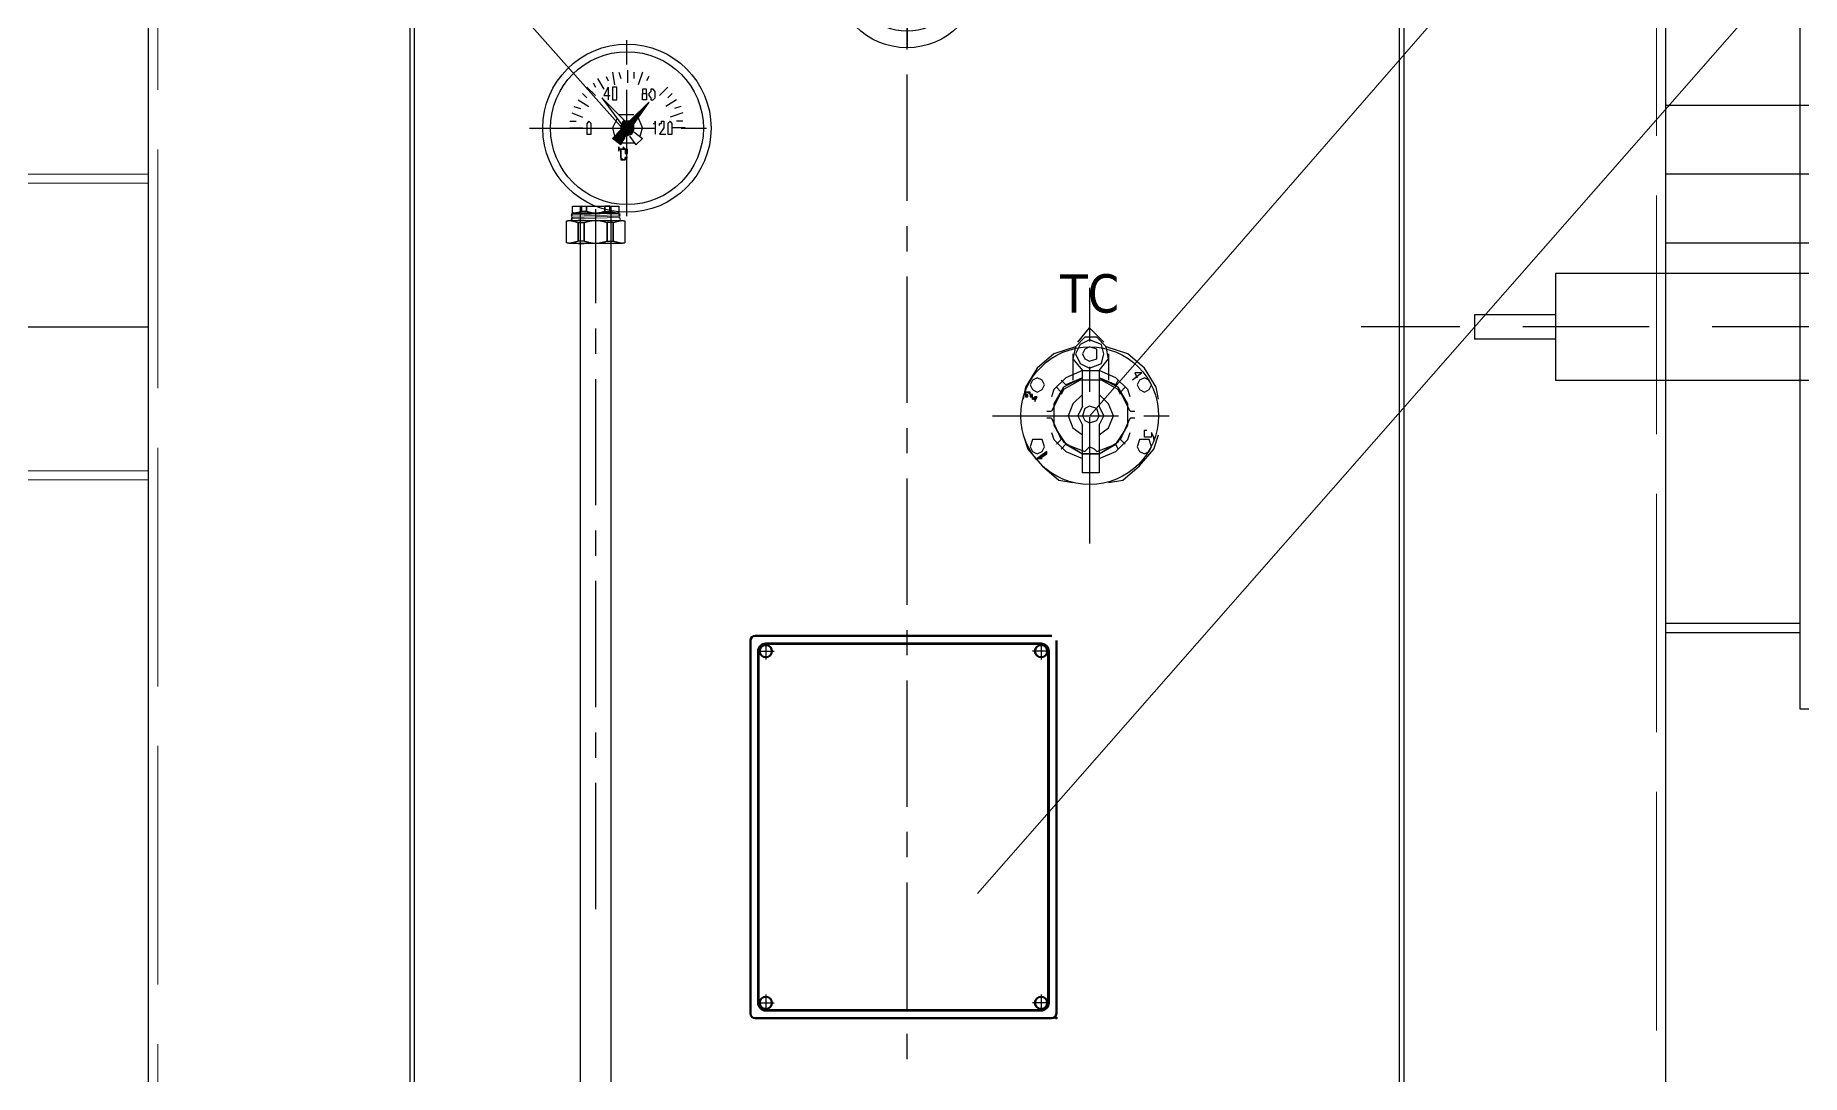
# Model space of a CAD drawing. Header units: millimetres. Extents: x 198976 to 421125, y -418833 to -203687.
# Drawn here: x 204605 to 205760, y -208543 to -207863 of the extents above; entities that cross this region are included whole.
import ezdxf

# ---------------------------------------------------------------- set-up
doc = ezdxf.new("R2010")
doc.units = ezdxf.units.MM
doc.header["$LTSCALE"] = 13
for name, pattern in [('ACAD_ISO02W100', [15, 12, -3]), ('CENTER', [50.8, 31.75, -6.35, 6.35, -6.35]), ('CENTERX2', [101.6, 63.5, -12.7, 12.7, -12.7]), ('HIDDEN', [9.525, 6.35, -3.175])]:
    doc.linetypes.add(name, pattern=pattern)
doc.layers.get('0').update_dxf_attribs({"color": 1, "linetype": 'CENTER'})
for name, color, linetype in [('1', 4, 'Continuous'), ('2细线层', 4, 'Continuous'), ('3中心线层', 1, 'CENTER'), ('4', 2, 'HIDDEN'), ('粗实线', 4, 'Continuous')]:
    doc.layers.add(name, color=color, linetype=linetype)
doc.layers.add('标注、文本', color=3, linetype='Continuous', lineweight=25)
doc.layers.add('铁心', color=3, linetype='Continuous', lineweight=0)
doc.styles.add('Note Text (ANSI)', font='arial.ttf')
doc.styles.add('Tahoma$001', font='tahoma.ttf', dxfattribs={"height": 2.159784})

# ---------------------------------------------------------------- blocks, each defined once
blk = doc.blocks.new('125854215')
at = {"layer": '1', "color": 0}
for p, q in [((194878, -205254.6), (195050, -205254.6)), ((195050, -205254.6), (195050, -205324.6)), ((195050, -205281.6), (195103, -205281.6)), ((195103, -205281.6), (195103, -205297.6)), ((195050, -205297.6), (195103, -205297.6)), ((194878, -205324.6), (195050, -205324.6))]:
    blk.add_line(p, q, dxfattribs=at)
at = {"layer": '4', "color": 1}
blk.add_line((193998.1, -205289.6), (195177, -205289.6), dxfattribs=at)
blk = doc.blocks.new('fgffg')
blk.add_hatch(color=256).paths.add_polyline_path([(26283.3, -83546.9, -0.054749), (26292.7, -83543.5), (26285.6, -83524, 0.757864), (26285.6, -83652), (26292.7, -83632.5, -0.054749), (26283.3, -83629), (26277.9, -83643.8, -0.201943), (26245.7, -83608.7), (26260.9, -83604.6, -0.054749), (26258.3, -83594.9), (26243.1, -83599, -0.342707), (26277.9, -83532.1)])
for p, q in [((26283.3, -83546.9), (26277.9, -83532.1)), ((26292.7, -83543.5), (26285.6, -83524)), ((26258.3, -83594.9), (26243.1, -83599)), ((26260.9, -83604.6), (26245.7, -83608.7)), ((26283.3, -83629), (26277.9, -83643.8)), ((26292.7, -83632.5), (26285.6, -83652))]:
    blk.add_line(p, q)
for radius, start, end in [(66.5, 105.6856, 254.3144), (61.5, 114.6661, 190.3339), (45.8, 103.7325, 116.2675), (45.8, 188.7325, 201.2675), (61.5, 199.6661, 245.3339), (45.8, 243.7325, 256.2675)]:
    blk.add_arc((26303.6, -83588), radius, start, end)
blk = doc.blocks.new('A$C6F763E90')
at = {"layer": '1', "color": 1, "linetype": 'CENTERX2', "lineweight": -3, "ltscale": 0.1}
for p, q in [((90.5, 181.1), (90.5, 0)), ((48.8, 132.3), (60.4, 120.7)), ((132.3, 132.3), (120.7, 120.7)), ((0, 90.5), (181.1, 90.5)), ((48.8, 48.8), (60.4, 60.4)), ((132.3, 48.8), (120.7, 60.4))]:
    blk.add_line(p, q, dxfattribs=at)
blk.add_circle((90.5, 90.5), 50.8, dxfattribs=at)
at = {"layer": '2细线层'}
for centre, radius in [((90.5, 90.5), 90.5), ((90.5, 90.5), 69.8), ((54.6, 126.5), 6.5), ((126.5, 126.5), 6.5), ((90.5, 90.5), 21.1), ((54.6, 54.6), 6.5), ((126.5, 54.6), 6.5)]:
    blk.add_circle(centre, radius, dxfattribs=at)
blk.add_blockref('fgffg', (-26213, 83678.5), dxfattribs=at)
at = {"layer": '2细线层', "style": 'Note Text (ANSI)'}
for s, p in [('MAX', (64.3, 121)), ('+20%%DC', (46.5, 67.9)), ('MIN', (70.9, 50.4))]:
    blk.add_text(s, height=10, dxfattribs=at).set_placement(p)
blk = doc.blocks.new('电缆管接头(M32)')
at = {"color": 1}
for p, q in [((15.2, 0), (-15.2, 0)), ((15.2, -4.5), (-15.2, -4.5))]:
    blk.add_line(p, q, dxfattribs=at)
at = {"color": 1, "lineweight": 15}
for p, q in [((-16, -5), (-15.2, -4.5)), ((-16, -5), (-15.2, -5.5)), ((-16, -5.9), (-15.2, -5.5)), ((-16, -5.9), (-15.2, -6.4)), ((-16, -6.9), (-15.2, -6.4)), ((-16, -6.9), (-15.2, -7.4)), ((-16, -7.9), (-15.2, -7.4)), ((-16, -7.9), (-16, -9.3)), ((16, -9.3), (-16, -9.3)), ((-15.2, -4.5), (15.2, -5.5)), ((-15.2, -5.5), (15.2, -6.4)), ((-15.2, -6.4), (15.2, -7.4)), ((-15.2, -7.4), (15.2, -8.3)), ((16, -5), (15.2, -4.5)), ((16, -5), (15.2, -5.5)), ((16, -5.9), (15.2, -5.5)), ((16, -5.9), (15.2, -6.4)), ((16, -6.9), (15.2, -6.4)), ((16, -6.9), (15.2, -7.4)), ((16, -7.9), (15.2, -7.4)), ((16, -7.9), (15.2, -8.3)), ((16, -8.8), (15.2, -8.3)), ((16, -8.8), (16, -9.3))]:
    blk.add_line(p, q, dxfattribs=at)
at = {"color": 1}
for points in [[(-15.2, 0), (-15.2, -4.2)], [(-9.2, 0), (-9.2, -3.4)], [(-9.2, 0), (-9.2, -3.4)], [(-6, 0), (-6, -3.4)], [(-6, -3.4), (-6, 0)], [(6, -3.4), (6, 0)], [(6, 0), (6, -3.4)], [(6, -3.4), (6, 0)], [(9.2, 0), (9.2, -3.4)], [(9.2, 0), (9.2, -3.4)], [(15.2, -4.2), (15.2, 0)], [(-19, -9.6), (-19, -23.9)], [(17.2, -9.3), (-17.2, -9.3)], [(-13.8, -4.5), (13.8, -4.5)], [(-7.5, -9.3), (-11.5, -9.3)], [(-11.5, -10.7), (-11.5, -22.9)], [(-11.5, -10.7), (-11.5, -22.9)], [(-9.2, -4.5), (-6, -4.5)], [(7.5, -9.3), (-7.5, -9.3)], [(-7.5, -10.7), (-7.5, -22.9)], [(-7.5, -22.9), (-7.5, -10.7)], [(-6, -4.5), (6, -4.5)], [(9.2, -4.5), (6, -4.5)], [(7.5, -9.3), (11.5, -9.3)], [(7.5, -22.9), (7.5, -10.7)], [(7.5, -10.7), (7.5, -22.9)], [(7.5, -22.9), (7.5, -10.7)], [(11.5, -10.7), (11.5, -22.9)], [(11.5, -10.7), (11.5, -22.9)], [(19, -23.9), (19, -9.6)], [(-17.2, -24.3), (17.2, -24.3)], [(-11.5, -24.3), (-7.5, -24.3)], [(-7.5, -24.3), (7.5, -24.3)], [(11.5, -24.3), (7.5, -24.3)]]:
    blk.add_lwpolyline(points, dxfattribs=at)
for points in [[(-6, -3.4), (-9.2, -3.4), (-9.2, 0), (-6, 0)], [(6, -3.4), (9.2, -3.4), (9.2, 0), (6, 0)], [(-7.5, -22.9), (-11.5, -22.9), (-11.5, -10.7), (-7.5, -10.7)], [(7.5, -22.9), (11.5, -22.9), (11.5, -10.7), (7.5, -10.7)]]:
    blk.add_lwpolyline(points, close=True, dxfattribs=at)
for centre, radius, start, end in [((-8.1, -59.8), 51.4, 100.2815, 102.2979), ((-26.4, -59.8), 51.4, 73.1437, 79.7185), ((-6.4, 35.9), 41.1, 257.7021, 259.7185), ((-21.1, 35.9), 41.1, 280.2815, 286.8563), ((7.4, -59.8), 51.4, 100.2815, 106.8563), ((5.9, 35.9), 41.1, 253.1437, 259.7185), ((-5.9, 35.9), 41.1, 280.2815, 286.8563), ((-7.4, -59.8), 51.4, 73.1437, 79.7185), ((21.1, 35.9), 41.1, 253.1437, 259.7185), ((26.4, -59.8), 51.4, 100.2815, 106.8563), ((6.4, 35.9), 41.1, 280.2815, 282.2979), ((8.1, -59.8), 51.4, 77.7021, 79.7185), ((-26.4, 26.3), 51.4, 280.2815, 286.8563), ((7.4, 26.3), 51.4, 253.1437, 259.7185), ((-7.4, 26.3), 51.4, 280.2815, 286.8563), ((26.4, 26.3), 51.4, 253.1437, 259.7185), ((-8.1, 26.3), 51.4, 257.7021, 259.7185), ((8.1, 26.3), 51.4, 280.2815, 282.2979)]:
    blk.add_arc(centre, radius, start, end, dxfattribs=at)
blk = doc.blocks.new('A$C0AD52951')
at = {"layer": '粗实线'}
h = blk.add_hatch(color=256, dxfattribs=at)
h.dxf.hatch_style = 2
h.paths.add_polyline_path([(2.19, 41.7), (1.1, 41.7), (2.19, 41.7), (3.29, 40.6), (3.29, 39.5), (4.39, 39.5), (4.39, 38.4), (5.49, 38.4), (5.49, 37.31), (6.58, 39.5), (5.49, 39.5), (4.39, 38.4), (4.39, 39.5), (4.39, 40.6), (3.29, 40.6), (3.29, 41.7)])
h = blk.add_hatch(color=256, dxfattribs=at)
h.dxf.hatch_style = 2
h.paths.add_polyline_path([(1.1, 41.7), (1.1, 40.6), (1.1, 39.5), (2.19, 39.5), (2.19, 40.6), (1.1, 40.6), (1.1, 41.7), (2.19, 41.7)])
h = blk.add_hatch(color=256, dxfattribs=at)
h.dxf.hatch_style = 2
h.paths.add_polyline_path([(6.58, 10.97), (7.68, 10.97), (10.97, 13.17), (10.97, 14.26)])
for points in [[(35.11, 51.57), (39.5, 57.06), (38.4, 62.54), (34.02, 66.93), (28.53, 66.93), (24.14, 62.54), (23.04, 57.06), (27.43, 51.57)], [(25.24, 64.74), (30.72, 71.32), (37.31, 64.74)], [(24.14, 62.54), (14.26, 59.25), (6.58, 52.67), (1.1, 43.89), (0, 38.4)], [(23.04, 59.25), (23.04, 47.18)], [(62.54, 38.4), (61.45, 43.89), (55.96, 52.67), (48.28, 59.25), (38.4, 62.54)], [(39.5, 59.25), (39.5, 47.18)], [(27.43, 51.57), (19.75, 48.28), (14.26, 42.79), (13.17, 39.5)], [(27.43, 35.11), (27.43, 51.57), (35.11, 51.57), (35.11, 35.11)], [(49.38, 39.5), (48.28, 42.79), (42.79, 48.28), (35.11, 51.57)], [(54.86, 50.47), (50.47, 47.18)], [(54.86, 50.47), (51.57, 50.47), (52.67, 48.28)], [(27.43, 48.28), (18.65, 43.89), (14.26, 36.21), (14.26, 26.33), (18.65, 18.65), (27.43, 13.17), (35.11, 13.17), (35.11, 4.39), (27.43, 4.39), (27.43, 13.17)], [(44.99, 40.6), (43.89, 42.79), (36.21, 47.18), (26.33, 47.18), (18.65, 42.79), (17.56, 40.6)], [(35.11, 13.17), (43.89, 18.65), (48.28, 26.33), (48.28, 36.21), (43.89, 43.89), (35.11, 48.28)], [(27.43, 40.6), (23.04, 36.21), (20.85, 30.72), (23.04, 25.24), (27.43, 21.95)], [(27.43, 35.11), (25.24, 30.72), (27.43, 26.33)], [(35.11, 21.95), (39.5, 25.24), (41.7, 30.72), (39.5, 36.21), (35.11, 40.6)], [(35.11, 26.33), (37.31, 30.72), (35.11, 35.11)], [(35.11, 26.33), (35.11, 13.17), (27.43, 13.17), (27.43, 26.33)], [(0, 21.95), (2.19, 15.36), (8.78, 7.68), (16.46, 1.1), (23.04, 0)], [(13.17, 23.04), (14.26, 19.75), (19.75, 14.26), (27.43, 10.97)], [(15.36, 24.14), (19.75, 17.56), (28.53, 14.26)], [(34.02, 14.26), (32.92, 15.36), (30.72, 16.46), (29.63, 15.36), (28.53, 14.26)], [(34.02, 14.26), (32.92, 15.36), (30.72, 16.46), (29.63, 15.36), (28.53, 14.26)], [(34.02, 14.26), (42.79, 17.56), (47.18, 24.14)], [(35.11, 10.97), (42.79, 14.26), (48.28, 19.75), (49.38, 23.04)], [(39.5, 0), (46.09, 1.1), (53.77, 7.68), (60.35, 15.36), (62.54, 21.95)], [(60.35, 19.75), (60.35, 20.85), (59.25, 23.04), (59.25, 21.95), (59.25, 20.85), (58.16, 20.85), (57.06, 20.85), (55.96, 20.85), (55.96, 21.95), (55.96, 23.04), (55.96, 24.14), (57.06, 24.14)]]:
    blk.add_lwpolyline(points, dxfattribs=at)
for points in [[(37.31, 59.25), (36.21, 63.64), (30.72, 65.84), (26.33, 63.64), (24.14, 59.25), (26.33, 54.86), (30.72, 52.67), (36.21, 54.86)], [(34.02, 59.25), (34.02, 61.45), (30.72, 62.54), (28.53, 61.45), (27.43, 59.25), (28.53, 57.06), (30.72, 55.96), (34.02, 57.06)], [(2.19, 41.7), (1.1, 41.7), (2.19, 41.7), (3.29, 40.6), (3.29, 39.5), (4.39, 39.5), (4.39, 38.4), (5.49, 38.4), (5.49, 37.31), (6.58, 39.5), (5.49, 39.5), (4.39, 38.4), (4.39, 39.5), (4.39, 40.6), (3.29, 40.6), (3.29, 41.7)], [(1.1, 41.7), (1.1, 40.6), (1.1, 39.5), (2.19, 39.5), (2.19, 40.6), (1.1, 40.6), (1.1, 41.7), (2.19, 41.7)], [(9.88, 44.99), (8.78, 47.18), (6.58, 48.28), (4.39, 47.18), (3.29, 44.99), (4.39, 42.79), (6.58, 41.7), (8.78, 42.79)], [(59.25, 44.99), (58.16, 47.18), (55.96, 48.28), (53.77, 47.18), (52.67, 44.99), (53.77, 42.79), (55.96, 41.7), (58.16, 42.79)], [(35.11, 30.72), (34.02, 34.02), (30.72, 35.11), (28.53, 34.02), (27.43, 30.72), (28.53, 28.53), (30.72, 27.43), (34.02, 28.53)], [(9.88, 16.46), (8.78, 19.75), (6.58, 19.75), (4.39, 19.75), (3.29, 16.46), (4.39, 14.26), (6.58, 13.17), (8.78, 14.26)], [(59.25, 16.46), (58.16, 19.75), (55.96, 19.75), (53.77, 19.75), (52.67, 16.46), (53.77, 14.26), (55.96, 13.17), (58.16, 14.26)], [(6.58, 10.97), (7.68, 10.97), (10.97, 13.17), (10.97, 14.26)], [(7.68, 10.97), (8.78, 10.97)]]:
    blk.add_lwpolyline(points, close=True, dxfattribs=at)
for points in [[(17.56, 41.7), (17.56, 41.7), (13.17, 32.92), (13.17, 32.92)], [(17.56, 41.7), (17.56, 41.7), (15.36, 43.89), (15.36, 43.89)], [(17.56, 47.18), (17.56, 47.18), (19.75, 44.99), (19.75, 44.99)], [(27.43, 48.28), (27.43, 48.28), (19.75, 44.99), (19.75, 44.99)], [(42.79, 44.99), (42.79, 44.99), (35.11, 48.28), (35.11, 48.28)], [(42.79, 44.99), (42.79, 44.99), (43.89, 47.18), (43.89, 47.18)], [(47.18, 43.89), (47.18, 43.89), (44.99, 41.7), (44.99, 41.7)], [(49.38, 32.92), (49.38, 32.92), (44.99, 41.7), (44.99, 41.7)], [(10.97, 32.92), (10.97, 32.92), (13.17, 32.92), (13.17, 32.92)], [(49.38, 32.92), (49.38, 32.92), (51.57, 32.92), (51.57, 32.92)], [(13.17, 29.63), (13.17, 29.63), (10.97, 29.63), (10.97, 29.63)], [(13.17, 29.63), (13.17, 29.63), (17.56, 19.75), (17.56, 19.75)], [(44.99, 19.75), (44.99, 19.75), (49.38, 29.63), (49.38, 29.63)], [(51.57, 29.63), (51.57, 29.63), (49.38, 29.63), (49.38, 29.63)], [(15.36, 17.56), (15.36, 17.56), (17.56, 19.75), (17.56, 19.75)], [(19.75, 17.56), (19.75, 17.56), (17.56, 15.36), (17.56, 15.36)], [(19.75, 17.56), (19.75, 17.56), (27.43, 13.17), (27.43, 13.17)], [(35.11, 13.17), (35.11, 13.17), (42.79, 17.56), (42.79, 17.56)], [(43.89, 15.36), (43.89, 15.36), (42.79, 17.56), (42.79, 17.56)], [(44.99, 19.75), (44.99, 19.75), (47.18, 17.56), (47.18, 17.56)]]:
    blk.add_open_spline(points, degree=3, dxfattribs=at)
blk = doc.blocks.new('A$C104F2B00')
at = {"layer": '标注、文本'}
blk.add_circle((45, 45), 45, dxfattribs=at)
at = {"layer": '标注、文本', "xscale": 1.4175, "yscale": 1.4175, "zscale": 1.4175}
blk.add_blockref('A$C0AD52951', (1.4, 1.4), dxfattribs=at)
at = {"layer": '标注、文本', "style": 'Tahoma$001'}
blk.add_text('TC', height=25, dxfattribs=at).set_placement((25.7, 112.5))

msp = doc.modelspace()

# ---------------------------------------------------------------- hatches: boundary and pattern name
at = {"layer": '粗实线', "lineweight": 30}
h = msp.add_hatch(color=256, dxfattribs=at)
h.dxf.hatch_style = 2
h.paths.add_polyline_path([(205005.66, -207906.6), (204993.09, -207919.18), (204997.28, -207919.18)])
h = msp.add_hatch(color=256, dxfattribs=at)
h.dxf.hatch_style = 2
h.paths.add_polyline_path([(204988.9, -207919.18), (204987.5, -207920.57), (204995.88, -207920.57)])
h = msp.add_hatch(color=256, dxfattribs=at)
h.dxf.hatch_style = 2
h.paths.add_polyline_path([(204987.5, -207920.57), (204987.5, -207921.97), (204995.88, -207921.97)])
h = msp.add_hatch(color=256, dxfattribs=at)
h.dxf.hatch_style = 2
h.paths.add_polyline_path([(204987.5, -207920.57), (204995.88, -207920.57), (204995.88, -207921.97)])
h = msp.add_hatch(color=256, dxfattribs=at)
h.dxf.hatch_style = 2
h.paths.add_polyline_path([(204987.5, -207921.97), (204987.5, -207924.76), (204995.88, -207924.76)])
h = msp.add_hatch(color=256, dxfattribs=at)
h.dxf.hatch_style = 2
h.paths.add_polyline_path([(204987.5, -207921.97), (204995.88, -207921.97), (204995.88, -207924.76)])
h = msp.add_hatch(color=256, dxfattribs=at)
h.dxf.hatch_style = 2
h.paths.add_polyline_path([(204988.9, -207919.18), (204997.28, -207919.18), (204995.88, -207920.57)])
h = msp.add_hatch(color=256, dxfattribs=at)
h.dxf.hatch_style = 2
h.paths.add_polyline_path([(204983.31, -207928.96), (204981.91, -207930.35), (204990.3, -207930.35)])
h = msp.add_hatch(color=256, dxfattribs=at)
h.dxf.hatch_style = 2
h.paths.add_polyline_path([(204981.91, -207930.35), (204990.3, -207930.35), (204987.5, -207934.54)])
h = msp.add_hatch(color=256, dxfattribs=at)
h.dxf.hatch_style = 2
h.paths.add_polyline_path([(204984.71, -207927.56), (204983.31, -207928.96), (204990.3, -207928.96)])
h = msp.add_hatch(color=256, dxfattribs=at)
h.dxf.hatch_style = 2
h.paths.add_polyline_path([(204983.31, -207928.96), (204990.3, -207928.96), (204990.3, -207930.35)])
h = msp.add_hatch(color=256, dxfattribs=at)
h.dxf.hatch_style = 2
h.paths.add_polyline_path([(204987.5, -207924.76), (204984.71, -207927.56), (204994.49, -207927.56)])
h = msp.add_hatch(color=256, dxfattribs=at)
h.dxf.hatch_style = 2
h.paths.add_polyline_path([(204984.71, -207927.56), (204994.49, -207927.56), (204990.3, -207928.96)])
h = msp.add_hatch(color=256, dxfattribs=at)
h.dxf.hatch_style = 2
h.paths.add_polyline_path([(204987.5, -207924.76), (204995.88, -207924.76), (204994.49, -207927.56)])
h = msp.add_hatch(color=256, dxfattribs=at)
h.dxf.hatch_style = 2
h.paths.add_polyline_path([(204986.11, -207937.34), (204986.11, -207938.73), (204986.11, -207937.34), (204987.5, -207937.34)])
h = msp.add_hatch(color=256, dxfattribs=at)
h.dxf.hatch_style = 2
h.paths.add_polyline_path([(204988.9, -207935.94), (204988.9, -207937.34), (204987.5, -207937.34), (204987.5, -207938.73), (204987.5, -207940.13), (204987.5, -207941.53), (204987.5, -207942.93), (204987.5, -207944.32), (204988.9, -207944.32), (204990.3, -207944.32), (204988.9, -207944.32), (204987.5, -207942.93), (204987.5, -207941.53), (204987.5, -207940.13), (204987.5, -207938.73), (204987.5, -207937.34), (204988.9, -207937.34), (204990.3, -207937.34)])
h = msp.add_hatch(color=256, dxfattribs=at)
h.dxf.hatch_style = 2
h.paths.add_polyline_path([(204991.69, -207942.93), (204990.3, -207942.93), (204990.3, -207944.32), (204988.9, -207944.32), (204990.3, -207944.32), (204990.3, -207942.93)])
h = msp.add_hatch(color=256, dxfattribs=at)
h.dxf.hatch_style = 2
h.paths.add_polyline_path([(204991.69, -207937.34), (204990.3, -207937.34), (204990.3, -207938.73), (204990.3, -207940.13), (204991.69, -207940.13)])

# ---------------------------------------------------------------- linework, layer by layer
for p, q in [((205076.68, -208265.7), (205087.68, -208265.7)), ((205082.18, -208260.2), (205082.18, -208271.2)), ((205267.68, -208265.7), (205256.68, -208265.7)), ((205262.18, -208260.2), (205262.18, -208271.2)), ((205076.68, -208495.7), (205087.68, -208495.7)), ((205082.18, -208490.2), (205082.18, -208501.2)), ((205267.68, -208495.7), (205256.68, -208495.7)), ((205262.18, -208490.2), (205262.18, -208501.2))]:
    msp.add_line(p, q)
at = {"layer": '1', "color": 1, "linetype": 'CENTERX2', "lineweight": -3, "ltscale": 0.1}
for p, q in [((205174.55, -209820.32), (205174.55, -207436.76)), ((204991.4, -207981.17), (204991.4, -207866.19)), ((204927.76, -207923.68), (205049.4, -207923.68)), ((204970.98, -208434.43), (204970.98, -207976.53)), ((205294, -208195.26), (205294, -208028.17)), ((204678.55, -208053.7), (204129.05, -208053.7)), ((205230.36, -208111.72), (205352, -208111.72))]:
    msp.add_line(p, q, dxfattribs=at)
at = {"layer": '1', "ltscale": 4}
for p, q in [((205670.55, -207908.7), (206385.53, -207908.7)), ((205670.55, -207998.7), (206385.53, -207998.7))]:
    msp.add_line(p, q, dxfattribs=at)
at = {"layer": '3中心线层', "ltscale": 40}
msp.add_line((206385.53, -207953.7), (205670.55, -207953.7), dxfattribs=at)
at = {"layer": '标注、文本'}
for p, q in [((204678.55, -209653.7), (204678.55, -207577.7)), ((205670.55, -207577.7), (205670.55, -209653.7)), ((204849.55, -209646.7), (204849.55, -207649.7)), ((204852.55, -209646.7), (204852.55, -207649.7)), ((205496.55, -209646.7), (205496.55, -207649.7)), ((205499.55, -209646.7), (205499.55, -207649.7)), ((205758.55, -208303.7), (205758.55, -207803.7)), ((204960.98, -208676.35), (204960.98, -207974.75)), ((204980.98, -208676.35), (204980.98, -207974.75)), ((205758.55, -208247.7), (205670.55, -208247.7)), ((205758.55, -208253.7), (205670.55, -208253.7)), ((205770.55, -208303.7), (205758.55, -208303.7))]:
    msp.add_line(p, q, dxfattribs=at)
at = {"layer": '标注、文本', "color": 2, "linetype": 'ACAD_ISO02W100', "lineweight": 13}
for p, q in [((204684.55, -209653.7), (204684.55, -207577.7)), ((205664.55, -207577.7), (205664.55, -209653.7)), ((204678.55, -207953.7), (204590.55, -207953.7)), ((204678.55, -207959.7), (204590.55, -207959.7)), ((204678.55, -208147.7), (204590.55, -208147.7)), ((204678.55, -208153.7), (204590.55, -208153.7))]:
    msp.add_line(p, q, dxfattribs=at)
at = {"layer": '标注、文本', "color": 4, "lineweight": 30}
for radius in [55, 50]:
    msp.add_circle((204991.4, -207923.68), radius, dxfattribs=at)
at = {"layer": '粗实线', "lineweight": 50}
for p, q in [((205269.18, -208255.7), (205075.18, -208255.7)), ((205072.18, -208258.7), (205072.18, -208502.7)), ((205077.18, -208265.68), (205077.18, -208495.7)), ((205077.33, -208265.68), (205077.33, -208496.91)), ((205077.48, -208265.68), (205077.48, -208497.4)), ((205262.18, -208260.7), (205082.18, -208260.7)), ((205262.18, -208260.85), (205082.18, -208260.85)), ((205262.18, -208261), (205082.18, -208261)), ((205266.88, -208265.68), (205266.88, -208497.4)), ((205267.03, -208265.68), (205267.03, -208496.91)), ((205267.18, -208265.68), (205267.18, -208495.7)), ((205272.18, -208258.7), (205272.18, -208502.7)), ((205269.18, -208505.7), (205075.18, -208505.7)), ((205262.18, -208500.4), (205082.18, -208500.4)), ((205262.18, -208500.55), (205082.18, -208500.55)), ((205262.18, -208500.7), (205082.18, -208500.7))]:
    msp.add_line(p, q, dxfattribs=at)
at = {"layer": '粗实线', "lineweight": 30}
for points in [[(204979.12, -207896.82), (204976.33, -207902.41), (204980.52, -207902.41)], [(204979.12, -207896.82), (204979.12, -207905.21)], [(204990.3, -207919.18), (204974.93, -207903.81), (204987.5, -207920.57)], [(204993.09, -207919.18), (205005.66, -207906.6), (204995.88, -207920.57)], [(204984.71, -207917.78), (204981.91, -207923.37), (204983.31, -207928.96)], [(204995.88, -207914.99), (204986.11, -207914.99)], [(204993.09, -207919.18), (204988.9, -207919.18), (204987.5, -207921.97), (204987.5, -207924.76)], [(204990.3, -207928.96), (204994.49, -207927.56), (204995.88, -207924.76), (204995.88, -207920.57)], [(205000.08, -207928.96), (205001.47, -207923.37), (204998.68, -207916.38)], [(205008.46, -207920.57), (205009.85, -207920.57), (205009.85, -207919.18), (205009.85, -207927.56)], [(205012.65, -207921.97), (205012.65, -207920.57), (205014.05, -207920.57), (205014.05, -207919.18), (205015.44, -207919.18), (205015.44, -207920.57), (205015.44, -207921.97), (205015.44, -207923.37), (205012.65, -207927.56), (205016.84, -207927.56)], [(204987.5, -207934.54), (204981.91, -207930.35)], [(204987.5, -207933.15), (204995.88, -207933.15)]]:
    msp.add_lwpolyline(points, dxfattribs=at)
for points in [[(204983.31, -207896.82), (204981.91, -207896.82), (204981.91, -207898.22), (204981.91, -207901.02), (204981.91, -207903.81), (204981.91, -207905.21), (204983.31, -207905.21), (204984.71, -207905.21), (204984.71, -207903.81), (204984.71, -207901.02), (204984.71, -207898.22), (204984.71, -207896.82)], [(205002.87, -207898.22), (205001.47, -207898.22), (205001.47, -207899.62), (205001.47, -207901.02), (205002.87, -207901.02), (205004.27, -207901.02), (205004.27, -207902.41), (205004.27, -207903.81), (205004.27, -207905.21), (205002.87, -207905.21), (205001.47, -207905.21), (205001.47, -207903.81), (205001.47, -207902.41), (205001.47, -207901.02), (205002.87, -207901.02), (205004.27, -207901.02), (205004.27, -207899.62), (205004.27, -207898.22)], [(205007.06, -207898.22), (205007.06, -207899.62), (205005.66, -207901.02), (205005.66, -207902.41), (205007.06, -207903.81), (205007.06, -207905.21), (205008.46, -207905.21), (205009.85, -207903.81), (205009.85, -207902.41), (205009.85, -207901.02), (205009.85, -207899.62), (205008.46, -207898.22)], [(204966.55, -207919.18), (204965.15, -207920.57), (204965.15, -207923.37), (204965.15, -207926.16), (204965.15, -207927.56), (204966.55, -207927.56), (204967.94, -207927.56), (204967.94, -207926.16), (204967.94, -207923.37), (204967.94, -207920.57)], [(204994.49, -207923.37), (204994.49, -207920.57), (204991.69, -207920.57), (204988.9, -207920.57), (204987.5, -207923.37), (204988.9, -207926.16), (204991.69, -207927.56), (204994.49, -207926.16)], [(205019.63, -207919.18), (205018.24, -207920.57), (205018.24, -207923.37), (205018.24, -207924.76), (205018.24, -207926.16), (205018.24, -207927.56), (205019.63, -207927.56), (205021.03, -207927.56), (205021.03, -207926.16), (205021.03, -207924.76), (205021.03, -207923.37), (205021.03, -207920.57)], [(204986.11, -207935.94), (204986.11, -207937.34), (204986.11, -207938.73), (204986.11, -207937.34)], [(204986.11, -207937.34), (204986.11, -207938.73), (204986.11, -207937.34), (204987.5, -207937.34)], [(204988.9, -207935.94), (204988.9, -207937.34), (204987.5, -207937.34), (204987.5, -207938.73), (204987.5, -207940.13), (204987.5, -207941.53), (204987.5, -207942.93), (204987.5, -207944.32), (204988.9, -207944.32), (204990.3, -207944.32), (204988.9, -207944.32), (204987.5, -207942.93), (204987.5, -207941.53), (204987.5, -207940.13), (204987.5, -207938.73), (204987.5, -207937.34), (204988.9, -207937.34), (204990.3, -207937.34)], [(204990.3, -207937.34), (204988.9, -207937.34)], [(204991.69, -207942.93), (204990.3, -207942.93), (204990.3, -207944.32), (204988.9, -207944.32), (204990.3, -207944.32), (204990.3, -207942.93)], [(204991.69, -207937.34), (204990.3, -207937.34), (204990.3, -207938.73), (204990.3, -207940.13), (204991.69, -207940.13)]]:
    msp.add_lwpolyline(points, close=True, dxfattribs=at)
at = {"layer": '粗实线', "lineweight": 50}
for centre in [(205082.18, -208265.7), (205262.18, -208265.7), (205082.18, -208495.7), (205262.18, -208495.7)]:
    msp.add_circle(centre, 4, dxfattribs=at)
for centre, radius, start, end in [((205075.18, -208258.7), 3, 90, 180), ((205082.18, -208265.7), 5, 90, 180.20921), ((205082.18, -208265.7), 4.85, 90, 180.20921), ((205082.18, -208265.7), 4.7, 90, 180.20921), ((205262.18, -208265.7), 5, 359.79079, 90), ((205262.18, -208265.7), 4.85, 359.79079, 90), ((205262.18, -208265.7), 4.7, 359.79079, 90), ((205082.18, -208495.7), 5, 180, 270), ((205082.18, -208495.7), 4.85, 180, 270), ((205082.18, -208495.7), 4.7, 180, 270), ((205262.18, -208495.7), 4.7, 270, 0), ((205262.18, -208495.7), 4.85, 270, 0), ((205262.18, -208495.7), 5, 270, 0), ((205075.18, -208502.7), 3, 180, 270), ((205269.18, -208502.7), 3, 270, 0)]:
    msp.add_arc(centre, radius, start, end, dxfattribs=at)
at = {"layer": '粗实线', "lineweight": 30}
for points in [[(204981.91, -207887.05), (204981.91, -207887.05), (204983.31, -207895.43), (204983.31, -207895.43)], [(204986.11, -207887.05), (204986.11, -207887.05), (204987.5, -207891.24), (204987.5, -207891.24)], [(204991.69, -207885.65), (204991.69, -207885.65), (204991.69, -207894.03), (204991.69, -207894.03)], [(204995.88, -207887.05), (204995.88, -207887.05), (204995.88, -207891.24), (204995.88, -207891.24)], [(205001.47, -207887.05), (205001.47, -207887.05), (204998.68, -207895.43), (204998.68, -207895.43)], [(204965.15, -207896.82), (204965.15, -207896.82), (204970.74, -207902.41), (204970.74, -207902.41)], [(204969.34, -207894.03), (204969.34, -207894.03), (204970.74, -207896.82), (204970.74, -207896.82)], [(204972.14, -207891.24), (204972.14, -207891.24), (204976.33, -207898.22), (204976.33, -207898.22)], [(204977.72, -207889.84), (204977.72, -207889.84), (204979.12, -207892.63), (204979.12, -207892.63)], [(205005.66, -207889.84), (205005.66, -207889.84), (205004.27, -207892.63), (205004.27, -207892.63)], [(205018.24, -207896.82), (205018.24, -207896.82), (205012.65, -207902.41), (205012.65, -207902.41)], [(204956.77, -207909.4), (204956.77, -207909.4), (204960.96, -207910.79), (204960.96, -207910.79)], [(204959.56, -207905.21), (204959.56, -207905.21), (204966.55, -207909.4), (204966.55, -207909.4)], [(204962.36, -207901.02), (204962.36, -207901.02), (204965.15, -207903.81), (204965.15, -207903.81)], [(205023.82, -207905.21), (205023.82, -207905.21), (205016.84, -207909.4), (205016.84, -207909.4)], [(205021.03, -207901.02), (205021.03, -207901.02), (205018.24, -207903.81), (205018.24, -207903.81)], [(205026.62, -207909.4), (205026.62, -207909.4), (205022.43, -207910.79), (205022.43, -207910.79)], [(204953.97, -207919.18), (204953.97, -207919.18), (204958.17, -207919.18), (204958.17, -207919.18)], [(204955.37, -207913.59), (204955.37, -207913.59), (204962.36, -207916.38), (204962.36, -207916.38)], [(205028.02, -207913.59), (205028.02, -207913.59), (205019.63, -207916.38), (205019.63, -207916.38)], [(205028.02, -207919.18), (205028.02, -207919.18), (205023.82, -207919.18), (205023.82, -207919.18)], [(204953.97, -207923.37), (204953.97, -207923.37), (204960.96, -207923.37), (204960.96, -207923.37)], [(204953.97, -207923.37), (204953.97, -207923.37), (204962.36, -207923.37), (204962.36, -207923.37)], [(204987.5, -207924.76), (204987.5, -207924.76), (204981.91, -207930.35), (204981.91, -207930.35)], [(204990.3, -207928.96), (204990.3, -207928.96), (204987.5, -207934.54), (204987.5, -207934.54)], [(204993.09, -207928.96), (204993.09, -207928.96), (204997.28, -207934.54), (204997.28, -207934.54)], [(204995.88, -207926.16), (204995.88, -207926.16), (205001.47, -207930.35), (205001.47, -207930.35)], [(205001.47, -207930.35), (205001.47, -207930.35), (204997.28, -207934.54), (204997.28, -207934.54)], [(205029.41, -207923.37), (205029.41, -207923.37), (205021.03, -207923.37), (205021.03, -207923.37)], [(205029.41, -207923.37), (205029.41, -207923.37), (205022.43, -207923.37), (205022.43, -207923.37)]]:
    msp.add_open_spline(points, degree=3, dxfattribs=at)
at = {"layer": '粗实线', "lineweight": 50}
msp.add_point((205272.18, -208505.7), dxfattribs=at)
msp.add_point((205272.18, -208505.7), dxfattribs=at)
msp.add_point((205272.18, -208505.7), dxfattribs=at)
msp.add_point((205272.18, -208505.7), dxfattribs=at)
at = {"layer": '铁心'}
for points in [[(205294, -208111.72), (205965.48, -207339.9), (205965.48, -207339.9)], [(205220.61, -208424.09), (206162.09, -207351.02), (206162.09, -207351.02)], [(204992.39, -207928.26), (204501.77, -207376.79), (204501.77, -207376.79)]]:
    msp.add_lwpolyline(points, dxfattribs=at)

# ---------------------------------------------------------------- block references
at = {"xscale": -1}
msp.add_blockref('电缆管接头(M32)', (204970.98, -207974.75), dxfattribs=at)
at = {"layer": '标注、文本', "xscale": 0.5232026504706592, "yscale": 0.5232026504706592, "zscale": 0.5232026504695411}
msp.add_blockref('A$C6F763E90', (205127.18, -207871.07), dxfattribs=at)
at = {"layer": '标注、文本', "xscale": -1}
msp.add_blockref('125854215', (400648.54, -2764.08), dxfattribs=at)
at = {"layer": '标注、文本'}
msp.add_blockref('A$C104F2B00', (205249, -208156.72), dxfattribs=at)

doc.saveas('drawing.dxf')
